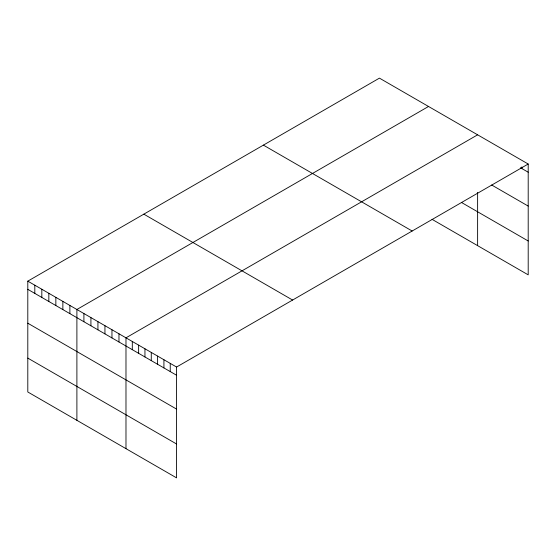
<?xml version="1.0" encoding="UTF-8"?>
<svg xmlns="http://www.w3.org/2000/svg" width="556" height="556" viewBox="0 0 556 556"><rect width="100%" height="100%" fill="white"/><g stroke="black" fill="none" stroke-linecap="round" stroke-linejoin="round"><path stroke-width="0.83" d="M528.2 164.02L176.565 367.036L176.565 477.868L27.8 391.98L27.8 281.148L379.435 78.132L528.2 164.02L528.2 274.852L432.033 219.328M428.53 106.474L76.895 309.49L76.895 420.322M477.618 134.823L125.983 337.833L125.983 448.664M520.472 167.752L528.2 172.214M491.671 184.995L528.2 206.081M461.487 202.467L528.2 240.984M263.398 145.13L412.163 231.018M143.837 214.157L292.602 300.045M27.8 281.148L176.565 367.036M27.8 289.342L176.565 375.23M27.8 323.21L176.565 409.098M27.8 358.106L176.565 443.994M521.875 166.925L521.875 168.565M477.618 192.39L477.618 245.648M170.24 363.388L170.24 371.582M163.923 359.739L163.923 367.933M157.598 356.09L157.598 364.277M151.274 352.435L151.274 360.629M144.949 348.786L144.949 356.98M138.632 345.137L138.632 353.331M132.307 341.488L132.307 349.675M118.97 333.788L118.97 341.982M111.958 329.736L111.958 337.93M104.945 325.691L104.945 333.878M97.932 321.639L97.932 329.833M90.92 317.587L90.92 325.781M83.907 313.542L83.907 321.736M69.882 305.446L69.882 313.633M62.863 301.394L62.863 309.588M55.85 297.342L55.85 305.536M48.838 293.297L48.838 301.491M41.825 289.245L41.825 297.439M34.813 285.2L34.813 293.387"/></g></svg>
